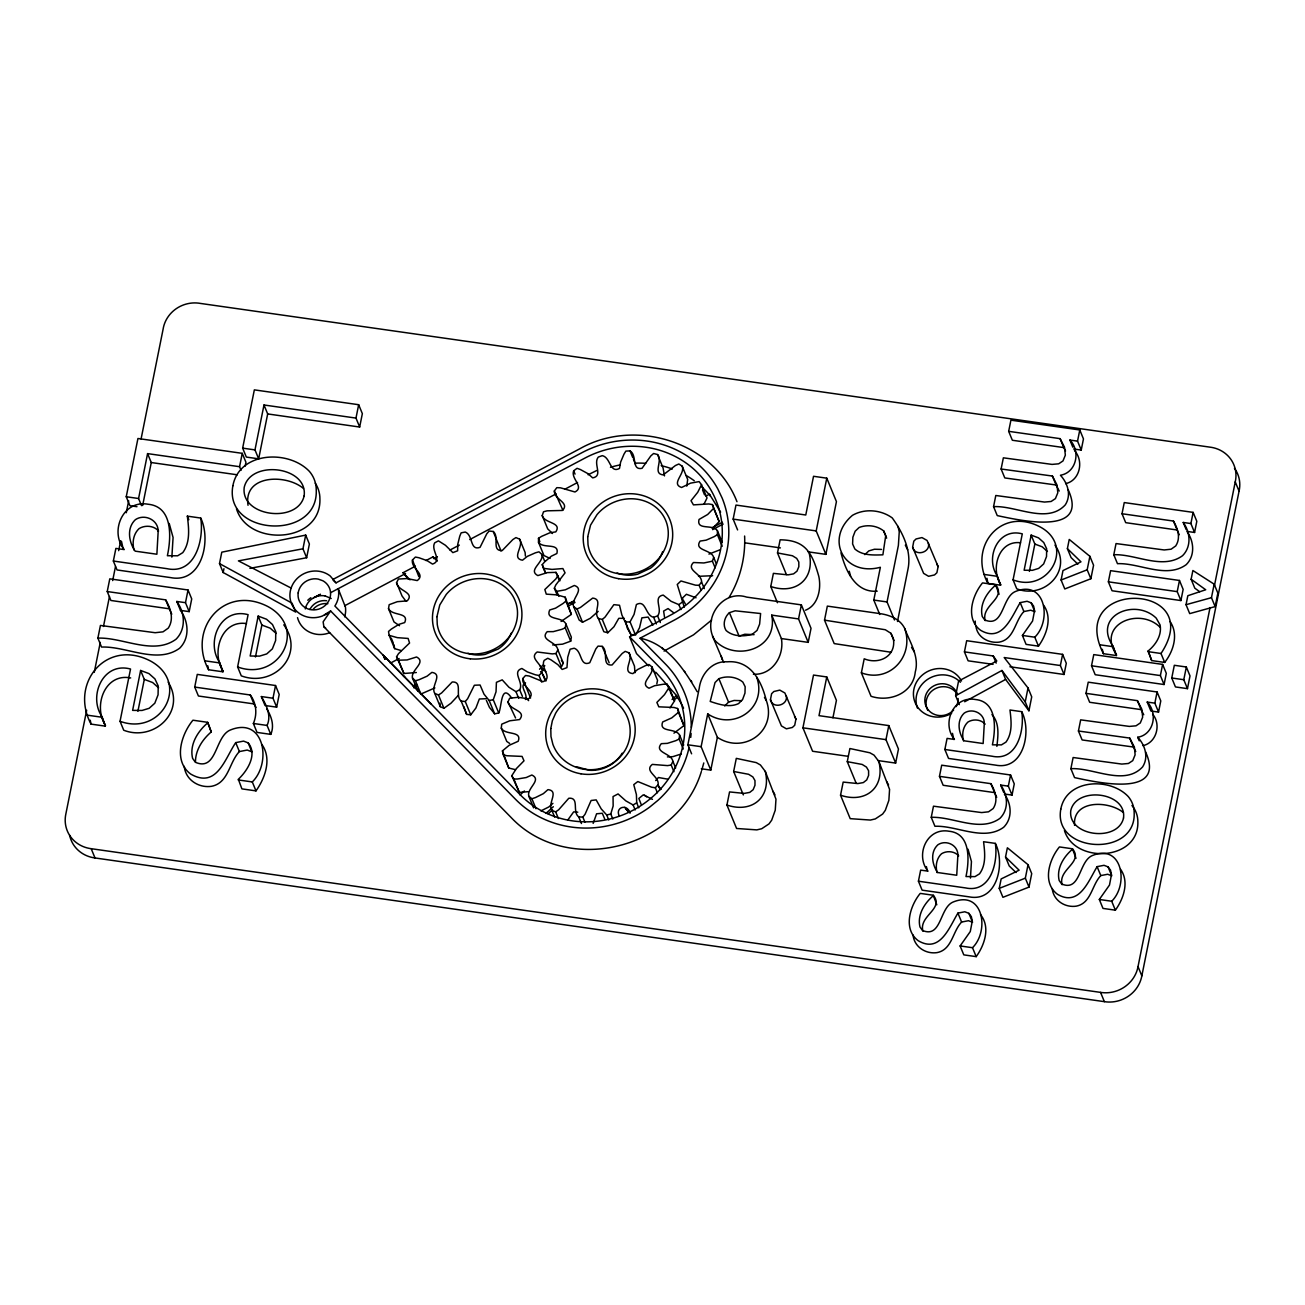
<?xml version="1.0" encoding="UTF-8"?>
<svg xmlns="http://www.w3.org/2000/svg" width="1305" height="1305" viewBox="0 0 1305 1305"><rect width="100%" height="100%" fill="white"/><g stroke="black" fill="none" stroke-linecap="round" stroke-linejoin="round"><path stroke-width="1.5" d="M770.439 699.757L771.614 693.689L773.881 691.503L779.803 690.117L784.892 692.988L795.936 719.12L794.712 725.27L792.363 727.472L786.393 728.826L781.45 725.923L770.439 699.757C772.886 709.431 788.514 705.222 786.279 695.679M912.619 547.219L913.81 541.151L916.061 538.965L921.983 537.578L927.072 540.466L938.116 566.582L936.892 572.732L934.543 574.934L928.573 576.288L923.63 573.384L912.619 547.219C915.066 556.892 930.693 552.684 928.459 543.141M638.765 807.828L636.71 802.836L636.416 794.615L633.773 784.648L637.819 781.548L651.717 787.225L655.322 787.747L658.111 784.697C659.547 776.279 643.642 771.304 652.304 764.404L667.54 765.611L671.194 765.04L672.891 761.337C671.553 753.05 653.756 752.757 661.276 743.671L667.377 743.361L675.811 740.669L679.155 739.054L679.595 735.09C675.68 727.635 658.536 732.888 662.679 721.959L671.781 717.88L678.437 712.334L677.589 708.501L674.098 707.489L658.813 706.821L656.872 702.416L664.473 694.668L669.09 687.523L667.034 684.163L663.348 684.244L654.637 685.696L649.042 688.224C638.471 683.249 654.425 675.077 652.06 667.002L648.976 664.473L645.453 665.648L637.525 669.579L632.925 673.608C621.213 672.32 633.79 659.71 628.994 652.826L625.209 651.358L622.175 653.495L612.078 664.979C601.05 666.039 609.027 651.391 602.16 646.35L598.033 646.106L595.798 648.993L589.762 662.744C579.583 667.1 582.34 650.852 574.167 648.226L570.106 649.221L567.724 657.231L566.957 667.622L562.161 669.432L557.92 664.702L550.987 659.841L547.774 658.275L544.169 660.395C540.123 667.964 553.385 677.719 543.059 681.683L529.161 676.006L525.556 675.484L522.767 678.535C521.331 686.952 537.236 691.927 528.574 698.827L518.297 697.31L509.684 698.191L507.988 701.894L515.573 717.978M771.728 615.112C778.465 649.205 735.351 662.288 714.879 640.396C701.682 619.842 721.861 589.061 746.672 597.103L801.368 604.884L811.025 628.325L808.203 642.37L781.385 638.553L771.728 615.112L798.546 618.929L808.203 642.37M781.385 638.553C784.533 655.926 772.185 675.354 753.409 674.228M522.408 696.381L519.667 689.741C524.104 682.352 511.364 671.961 521.87 668.47L527.318 671.912L535.425 674.799L538.998 675.501L541.934 672.564C543.794 664.245 528.199 658.47 537.187 651.978L552.292 653.903L555.979 653.511L557.855 649.89C556.925 641.538 539.21 640.364 547.187 631.669L553.271 631.636L561.819 629.336L565.244 627.868L565.881 623.921C562.357 616.303 544.984 620.707 549.699 609.99L555.571 608.163L563.059 603.481L565.881 601.099L565.228 597.217L557.072 594.901L546.273 594.134L544.837 589.534L555.897 578.882L557.855 575.815L555.963 572.357L547.333 572.618L537.823 575.587C527.53 570.089 543.891 562.683 541.918 554.495L538.981 551.819L535.409 552.814L527.302 556.387L522.522 560.204C510.891 558.328 524.104 546.338 519.651 539.21L515.948 537.578L512.832 539.569L502.18 550.58C491.12 551.101 499.848 536.861 493.241 531.478L489.13 531.037L486.765 533.827L480.061 547.317C469.67 551.183 473.275 535.066 465.249 532.049L461.138 532.848L459.768 536.176L457.729 544.413L457.647 550.792L452.868 552.619L445.478 545.311L438.431 540.857L434.728 542.815C430.307 550.204 443.031 560.595 432.526 564.086L427.078 560.644L418.97 557.757L415.398 557.056L412.462 559.992C410.602 568.327 426.213 574.086 417.225 580.578L407.046 578.572L398.433 579.045L396.541 582.666L402.022 595.961L405.986 601.279M195.456 761.908C195.456 750.065 202.503 739.429 211.231 731.942L207.691 722.318L192.912 720.213C181.101 734.552 173.059 760.929 190.644 774.028C216.826 789.15 224.819 758.727 235.716 742.627L243.562 741.11L248.178 742.888C257.738 754.469 247.379 770.766 238.358 779.264L241.898 788.873L255.976 790.879C265.258 777.943 272.044 758.613 261.848 744.405M922.929 931.15C918.59 915.767 944.657 908.851 933.254 895.246L920.237 893.387C909.862 905.996 902.783 929.209 918.263 940.742C940.106 953.629 949.224 927.398 957.919 913.109L964.819 911.771L968.881 913.337L971.328 916.616L972.274 921.102L970.284 931.542L960.121 945.946L963.791 954.869L976.189 956.63C984.655 944.967 990.625 927.023 980.495 914.609M985.21 620.658C980.871 605.275 1006.938 598.359 995.536 584.738L982.518 582.895C972.143 595.488 965.064 618.717 980.544 630.25C1002.387 643.137 1011.506 616.906 1020.2 602.616L1027.1 601.279L1031.162 602.828L1033.609 606.107L1034.555 610.61L1032.565 621.033L1022.402 635.437L1026.073 644.376L1038.47 646.138C1046.643 634.752 1052.613 617.754 1043.625 605.243M1062.123 884.692C1057.784 869.309 1083.851 862.393 1072.449 848.788L1059.432 846.929C1049.057 859.538 1041.977 882.751 1057.458 894.284C1079.284 907.171 1088.419 880.94 1097.113 866.65L1104.014 865.313L1108.075 866.863L1110.522 870.158L1111.469 874.644L1109.478 885.067L1099.316 899.471L1102.986 908.411L1115.384 910.172C1123.54 898.786 1129.526 881.788 1120.538 869.277M598.179 611.376L590.284 618.293L582.536 622.257L579.175 620.071L573.694 606.776C570.464 599.011 585.439 589.207 574.331 585.472L565.342 589.811L556.811 591.344L554.364 588.245L555.8 584.934L565.065 572.846L562.879 568.556L552.015 569.404L543.516 568.36L542.227 564.641L544.642 561.884L551.346 556.175L556.876 553.499C559.731 542.211 543.206 549.242 538.492 542.26L538.492 538.296L541.657 536.339L549.764 532.815L555.816 531.869C562.276 522.033 544.495 523.68 542.227 515.589L543.516 511.772L547.105 510.826L562.455 510.451C570.301 502.637 553.875 499.472 554.348 490.974L556.795 487.662L560.465 487.809L574.967 491.985C584.852 486.944 570.497 478.756 573.678 470.795L577.038 468.316L580.431 469.555L587.903 473.633L592.682 477.875C603.562 475.966 592.764 463.683 598.326 457.06L602.274 455.657C610.707 457.386 609.827 473.764 619.5 468.413L620.625 462.084L623.969 454.189L625.862 451.09L630.021 450.91C637.427 455.168 631.18 470.55 642.044 468.316L650.836 455.902L653.609 453.488L657.557 454.548L663.038 467.843L664.506 475.901M657.557 454.548C663.201 460.91 652.223 473.633 663.201 474.89L675.452 465.51L678.845 463.993L682.205 466.195C685.451 473.943 670.476 483.747 681.585 487.483L690.573 483.144L699.105 481.61L701.535 484.71L707.016 498.021L703.999 504.154M171.869 557.121L173.076 537.497L169.21 523.452M970.447 878.102L971.442 861.577L968.033 849.212M996.873 746.378C998.08 735.857 999.793 723.052 991.947 714.569M509.684 743.442L506.764 741.436L501.283 728.141L501.724 724.177L509.749 720.8L519.602 719.561C527.122 710.475 509.325 710.181 507.988 701.894M399.542 625.731L393.996 621.93L388.515 608.636L389.167 604.688L397.324 601.687L407.209 600.887C415.202 592.193 397.47 591.018 396.541 582.666M552.668 644.964L562.553 644.164L570.709 641.163L571.362 637.215L565.881 623.921M686.756 486.129L687.686 479.49L682.205 466.195M305.305 608.929L305.452 608.163A16.41 15.415 -22.4 0 1 313.559 597.821L320.378 594.395L313.559 597.821M180.482 610.381C188.605 621.555 190.008 637.933 179.682 648.194C156.992 664.669 126.406 645.991 101.562 647.068L97.891 638.129L100.436 625.438L155.148 632.713L162.995 631.848L168.247 628.145C174.218 619.108 170.661 608.391 165.67 599.86L107.238 591.54L109.783 578.849L188.034 589.99L191.721 598.93L189.176 611.621L180.482 610.381L176.795 601.458L185.489 602.682L189.176 611.621M113.356 561.036L115.884 548.41L124.22 549.584C109.31 531.461 122.931 499.636 148.085 504.236C173.206 506.683 171.2 537.791 167.383 555.734L177.643 555.8L182.765 552.651C190.546 542.13 188.801 528.231 187.349 516.144L200.742 518.052C211.41 539.927 202.226 583.89 170.564 577.593L117.042 569.959L113.356 561.036L166.877 568.654C195.359 574.804 204.086 539.634 200.742 518.052M136.976 506.699L129.929 505.688L126.242 496.748L137.939 438.496L242.257 453.341L245.944 462.28L245.177 466.097M86.668 710.246L65.854 813.977A31.793 29.852 -22.4 0 0 91.187 848.69L95.004 857.956L1104.373 1001.653A31.695 29.754 -22.4 0 0 1141.842 975.863L1239.065 491.137A31.483 29.575 -22.4 0 0 1234.448 468.234M94.27 672.336L100.273 642.419M103.47 626.465L109.473 596.532M112.67 580.578L115.476 566.615M118.673 550.661L120.68 540.678M126.275 512.751L128.673 500.794M141.087 438.953L163.092 329.235A30.896 29.004 -22.4 0 1 200.562 303.445L1209.931 447.142A31.483 29.575 -22.4 0 1 1235.248 481.871L1239.065 491.137M141.527 505.655L138.575 498.51L147.579 453.618L239.565 466.701L241.05 470.289M142.653 505.492L151.266 462.541L147.579 453.618M120.044 721.29C161.412 736.526 190.661 683.135 150.711 661.129C106.7 637.933 69.149 683.119 91.024 724.112L105.379 726.151L101.839 716.478C88.153 695.957 103.03 661.537 130.533 669.025L120.044 721.29L123.73 730.229C153.843 742.039 186.68 711.551 168.166 682.14M105.379 726.151L101.839 716.478M140.614 670.46L132.621 710.377L142.033 710.458L149.178 708.289L154.806 703.216L158.068 694.831L158.231 685.99L154.92 678.894L148.966 673.592L140.614 670.46L144.3 679.399L137.906 711.323M185.489 602.682L188.034 589.99M256.008 707.408L253.969 703.917L198.409 696.005L194.722 687.082L197.267 674.391L275.534 685.517L279.205 694.456L276.66 707.147L265.029 705.499L261.359 696.56L272.99 698.224L276.66 707.147M219.501 563.597L292.059 603.155L295.729 612.094L223.171 572.52L219.501 563.597L221.785 552.178L305.696 535.099L309.383 544.038L306.642 557.741L249.924 568.344M267.672 413.93L258.667 458.822L246.335 457.076L242.648 448.137L254.344 389.869L358.663 404.713L362.35 413.652L359.658 427.029L267.672 413.93L263.985 404.99L355.988 418.089L359.658 427.029M239.565 466.701L242.257 453.341M223.171 572.52L223.938 568.719M258.667 458.822L254.981 449.899L263.985 404.99M237.608 666.937C278.976 682.172 308.225 628.765 268.275 606.76C224.248 583.58 186.697 628.765 208.572 669.759L222.943 671.798L219.403 662.124C205.701 641.587 220.594 607.184 248.097 614.671L237.608 666.937L241.294 675.86C273.887 687.931 305.729 654.588 283.772 624.834M211.231 731.942L207.691 722.318M222.943 671.798L219.403 662.124M258.178 616.107L250.169 656.007L259.597 656.105L266.742 653.919L272.37 648.862L275.632 640.478L275.779 631.636L272.484 624.54L266.53 619.239L258.178 616.107L261.865 625.046L255.454 656.97M266.677 708.843C271.505 716.331 274.588 725.792 270.771 734.372L257.036 732.415L253.366 723.476C257.411 714.226 256.416 703.134 250.283 694.994L194.722 687.082M272.99 698.224L275.534 685.517M306.642 557.741L302.956 548.801L305.696 535.099M355.988 418.089L358.663 404.713M691.601 753.817L687.882 744.796L699.235 688.208C700.997 674.212 712.024 660.803 727.13 661.814C750.489 659.873 761.419 680.655 766.296 700.475C777.405 730.898 743.883 754.861 717.375 737.341L707.702 713.9C734.226 731.42 767.748 707.457 756.623 677.034M737.602 529.928L733.149 519.113L735.971 505.068L805.772 515.002L813.537 476.292L826.783 478.168L836.44 501.609L825.869 554.364L808.072 551.836M701.323 768.775L710.785 770.129L701.128 746.688L707.702 713.9M710.785 770.129L717.375 737.341M726.934 805.038L729.56 791.923L744.193 793.407L749.739 792.396L753.148 789.704L754.991 785.235L754.975 780.586L752.855 776.915L748.597 774.289L733.655 771.483L736.297 758.368L756.264 762.609L760.424 764.975L765.301 771.418L775.969 799.182L775.252 810.193L771.695 820.176L769.02 823.879L761.696 828.74L756.802 829.882L736.591 828.479L726.934 805.038C751.729 813.488 771.549 797.73 765.301 771.418M777.454 602.731L770.766 586.5L773.392 573.368L788.041 574.869L793.587 573.857L796.98 571.166L798.839 566.696L798.807 562.047L796.686 558.377L792.429 555.751L777.503 552.945L780.129 539.813C805.854 540.058 812.15 553.026 818.79 576.321C821.432 588.359 818.366 605.194 805.528 610.202M798.546 618.929L801.368 604.884M825.869 554.364L816.196 530.923L826.783 478.168M848.185 756.329L812.591 751.256L802.934 727.815L813.504 675.06L826.766 676.952L836.423 700.377L832.933 717.799M824.515 620.152L827.337 606.107L880.027 613.611C889.733 615.014 900.303 619.157 904.74 628.57C909.944 642.468 919.568 656.546 915.262 672.059C913.043 693.412 889.7 702.465 871.039 696.283L861.382 672.842L864.204 658.797C879.032 664.979 896.47 656.203 893.354 638.667L890.972 633.349L885.312 629.744L824.515 620.152L834.189 643.593L891.185 652.272M826.766 676.952L819.002 715.662L888.787 725.596L898.46 749.037L895.638 763.082L877.841 760.554M879.749 614.492L873.795 600.072L880.369 567.284C844.058 576.941 824.287 539.047 852.442 515.345C864.579 508.265 881.038 509.717 892.245 517.922C902.587 532.13 911.706 550.743 908.052 568.801L897.497 621.49M840.534 795.218L843.177 782.087L857.809 783.571L863.355 782.576L866.748 779.884L868.608 775.415L868.592 770.749L866.455 767.095L862.197 764.453L847.271 761.663L849.898 748.532L869.88 752.789L874.04 755.138L878.918 761.582L889.57 789.362L888.868 800.356L885.312 810.34L882.62 814.059L875.312 818.92L870.419 820.062L850.208 818.659L840.534 795.218C865.346 803.652 885.165 787.894 878.918 761.582M894.48 619.989L887.041 601.948L898.395 545.36L899.243 531.836L898.003 526.355M895.638 763.082L885.981 739.641L888.787 725.596M918.426 881.218L920.661 870.109L928.002 871.153C914.87 855.199 926.86 827.191 949.012 831.236C971.099 833.389 969.338 860.778 965.977 876.552L974.998 876.617L979.517 873.844C986.368 864.595 984.835 852.361 983.562 841.725L995.34 843.389C1005.388 862.687 997.558 902.391 969.223 896.861L922.113 890.157L918.426 881.218L965.537 887.922C990.593 893.338 998.276 862.393 995.34 843.389M931.248 817.338L933.483 806.18L981.637 812.575L988.538 811.808L993.154 808.562C998.407 800.601 995.275 791.173 990.887 783.669L939.47 776.345L941.704 765.187L1010.576 774.991L1014.262 783.913L1012.028 795.088L1004.377 793.995C1011.522 803.831 1012.762 818.251 1003.659 827.272C983.709 841.774 956.777 825.331 934.935 826.277L931.248 817.338C953.107 816.408 980.022 832.835 999.973 818.333C1009.075 809.312 1007.835 794.892 1000.69 785.072L1008.341 786.148L1012.028 795.088M944.853 749.494L947.087 738.385L954.428 739.429C941.297 723.476 953.286 695.467 975.422 699.513C997.526 701.666 995.764 729.055 992.404 744.829L1001.424 744.894L1005.943 742.121C1012.778 732.872 1011.245 720.637 1009.972 710.002L1021.75 711.682C1031.815 730.963 1023.968 770.668 995.65 765.138L948.539 758.433L944.853 749.494L991.963 756.199C1017.019 761.614 1024.702 730.67 1021.75 711.682M959.322 704.651L955.635 695.728L958.588 681.047L996.792 660.999L993.236 655.975L964.444 651.88L966.679 640.706L1062.613 654.36L1066.299 663.299L1064.048 674.473L1009.891 666.757M1068.257 489.897C1089.544 536.844 1017.769 519.863 997.248 515.606L993.562 506.666L995.797 495.492L1044.489 502.066L1051.112 501.479L1055.419 498.608L1057.784 492.833L1057.083 485.117L1052.401 476.048L1001.114 469.001L1003.366 457.827L1052.042 464.401L1058.665 463.813L1062.988 460.942L1065.337 455.168L1064.521 447.224L1060.1 438.643L1008.667 431.335L1010.918 420.161L1079.79 429.965L1083.46 438.904L1081.225 450.062L1073.575 448.985M1013.072 579.844C1048.926 593.873 1075.353 545.539 1040.052 526.894C1000.576 506.177 967.935 547.317 987.967 583.4L1000.592 585.195L997.053 575.603C984.998 557.545 998.097 527.269 1022.288 533.859L1013.072 579.844L1016.742 588.783C1043.967 599.615 1073.053 570.791 1054.995 545.164M936.811 904.773L933.254 895.246M999.092 594.264L995.536 584.738M1000.592 585.195L997.053 575.603M1031.162 535.115L1024.131 570.236L1032.418 570.318L1038.698 568.393L1043.657 563.939L1046.528 556.55L1046.659 548.785L1043.755 542.537L1038.519 537.872L1031.162 535.115L1034.849 544.054L1029.368 571.362M1008.341 786.148L1010.576 774.991M1028.03 687.947L1031.717 696.87L1028.927 710.785L1025.241 701.845L1028.03 687.947L1004.198 657.541L1060.378 665.534L1064.048 674.473M1081.225 450.062L1077.538 441.139L1079.79 429.965M999.238 888.379L1001.147 878.934L1019.123 870.19L1005.535 857.01L1007.378 847.793L1028.03 864.677L1031.717 873.616L1029.009 887.09L1002.925 897.318L999.238 888.379L1025.339 878.167L1028.03 864.677M1061.096 580.024L1062.988 570.579L1080.98 561.835L1067.392 548.655L1069.235 539.438L1089.887 556.322L1093.574 565.244L1090.866 578.735L1064.782 588.963L1061.096 580.024L1087.179 569.796L1089.887 556.322M1060.378 665.534L1062.613 654.36M1145.578 751.925C1166.849 798.872 1095.091 781.874 1074.57 777.617L1070.883 768.694L1073.118 757.52L1121.811 764.077L1128.417 763.49L1132.74 760.636L1135.105 754.845L1134.404 747.145L1129.722 738.075L1078.436 731.012L1080.671 719.854L1129.363 726.412L1135.986 725.825L1140.293 722.954L1142.658 717.179L1141.842 709.251L1137.405 700.671L1085.988 693.347L1088.24 682.172L1157.095 691.976L1160.781 700.916L1158.546 712.09L1150.896 710.997L1147.209 702.074L1154.86 703.15L1158.546 712.09M1091.518 665.778L1093.769 654.604L1162.625 664.408L1166.311 673.347L1164.076 684.521L1095.205 674.718L1091.518 665.778L1160.39 675.582L1164.076 684.521M1108.369 581.834L1110.604 570.66L1179.475 580.464L1183.146 589.403L1180.911 600.561L1112.039 590.757L1108.369 581.834L1177.224 591.638L1180.911 600.561M1113.801 554.739L1116.036 543.565L1164.19 549.96L1171.091 549.209L1175.707 545.947C1180.96 538.003 1177.828 528.558 1173.44 521.054L1122.023 513.746L1124.258 502.572L1193.129 512.376L1196.815 521.315L1194.564 532.473L1186.93 531.396C1194.059 541.216 1195.315 555.636 1186.212 564.657C1166.262 579.159 1139.33 562.732 1117.472 563.678L1113.801 554.739C1135.644 553.793 1162.576 570.236 1182.526 555.718C1191.628 546.697 1190.388 532.277 1183.244 522.457L1190.894 523.55L1194.564 532.473M1164.696 662.434L1161.01 653.495C1208.185 582.014 1065.337 577.854 1103.41 653.707L1116.428 655.55L1112.871 645.959C1092.399 615.65 1135.122 597.592 1156.214 618.13L1160.096 624.965C1162.037 635.274 1155.773 644.703 1148.139 650.983L1151.695 660.575L1164.696 662.434C1173.456 651.26 1178.823 634.246 1170.079 621.555M1076.005 858.315L1072.449 848.788M1116.428 655.55L1112.871 645.959M1151.695 660.575L1148.139 650.983M1154.86 703.15L1157.095 691.976M1160.39 675.582L1162.625 664.408M1177.224 591.638L1179.475 580.464M1190.894 523.55L1193.129 512.376M1186.033 604.688L1187.827 595.716L1205.706 589.762L1191.122 579.257L1192.884 570.513L1214.172 584.183L1217.859 593.123L1215.151 606.597L1189.703 613.611L1186.033 604.688L1211.464 597.674L1214.172 584.183M1171.76 677.996L1174.321 665.289L1186.343 667.002L1190.013 675.925L1187.468 688.649L1175.446 686.936L1171.76 677.996L1183.782 679.709L1187.468 688.649M1183.782 679.709L1186.343 667.002M1141.842 975.863L1138.025 966.597L1210.045 607.543M1214.449 585.602L1235.248 481.871M533.615 807.86L528.819 796.229C526.453 788.155 542.407 779.982 531.836 775.007L526.241 777.535L517.53 778.987L513.844 779.069L511.788 775.708L516.405 768.563L524.006 760.815L522.065 756.411L506.78 755.742L503.29 754.73L502.441 750.897L509.097 745.351L518.199 741.273C522.343 730.343 505.198 735.596 501.283 728.141M656.823 683.787L657.541 680.313L652.06 667.002M660.33 622.55L657.59 615.895C663.136 609.272 652.337 596.989 663.217 595.08L671.129 601.328L678.861 604.639L680.916 609.614M417.959 691.356L412.478 678.062C410.52 669.873 426.866 662.467 416.589 656.986L407.062 659.939L398.433 660.2L396.557 656.741L398.498 653.675L409.558 643.022L408.122 638.439L397.34 637.656L389.167 635.356L388.515 631.457L391.337 629.075L398.841 624.394L404.697 622.567C409.427 611.849 392.055 616.254 388.515 608.636M701.747 770.309L703.787 762.952M715.14 567.838L712.4 561.199L713.672 557.365C711.421 549.275 693.64 550.922 700.084 541.086L706.135 540.156L714.259 536.616L717.407 534.659L717.407 530.695C712.693 523.713 696.185 530.744 699.04 519.455L707.669 514.48L713.672 508.314L712.383 504.595L708.794 503.958L693.444 504.872L691.014 500.712L697.735 492.279L701.535 484.71M270.771 734.372L267.085 725.433C271.619 715.532 266.383 705.14 261.359 696.56M612.828 819.002L610.773 814.01L613.154 806.001L613.056 796.556L618.064 793.929L625.829 800.862L633.104 804.957L635.16 809.948M701.356 771.549C677.882 849.131 566.892 876.748 511.022 817.403L323.885 626.792L323.134 621.849L330.622 610.968L515.508 799.28A101.725 95.526 -22.4 0 0 649.727 807.061L657.932 800.356A101.725 95.526 -22.4 0 0 689.089 747.455M486.341 700.296L489.473 707.424L494.644 713.802L498.738 713.003L493.257 699.708L496.031 691.797L496.422 682.336L502.197 679.856L508.934 687.246L515.981 691.699L518.721 698.338M498.738 713.003C501.805 707.522 500.81 682.254 511.674 698.077M593.155 823.39L596.597 813.782L602.306 813.276L604.753 819.083M557.855 649.89L563.336 663.185L561.46 666.806L555.979 653.511M669.09 687.523L674.571 700.818L669.954 707.963M729.25 597.119C740.229 578.865 745.563 557.3 744.617 536.029M255.976 790.879L252.305 781.94C271.88 762.724 264.409 716.217 230.479 729.952C214.689 736.167 217.266 771.826 195.359 762.267L192.602 758.368C189.323 744.829 197.577 731.534 207.56 723.003M652.94 625.111L648.096 617.069L641.881 617.836L639.548 627.705L635.519 635.16L630.038 621.865L634.067 614.41L636.4 604.541C646.089 599.191 645.192 615.569 653.642 617.298L656.382 623.937M1038.47 646.138L1034.783 637.199C1052.026 620.283 1045.452 579.371 1015.584 591.442C1001.685 596.923 1003.953 628.309 984.671 619.891L982.257 616.466C979.37 604.541 986.645 592.845 995.405 585.341M976.189 956.63L972.502 947.707C989.745 930.791 983.171 889.863 953.303 901.951C939.404 907.432 941.672 938.801 922.39 930.4L919.976 926.958C917.089 915.05 924.364 903.337 933.124 895.834M1115.384 910.172L1111.697 901.249C1128.939 884.333 1122.365 843.405 1092.497 855.493C1078.599 860.974 1080.866 892.343 1061.585 883.942L1059.171 880.5C1056.283 868.592 1063.559 856.879 1072.319 849.376M655.697 780.586L658.421 777.503L668.062 779.216M248.178 742.888L251.849 751.811L247.232 750.049L239.402 751.566C229.044 762.332 228.669 783.033 211.492 786.311C198.637 788.204 185.555 779.803 184.233 766.312M1031.162 602.828L1034.849 611.768L1030.771 610.202L1023.887 611.556C1014.768 621.017 1014.442 639.238 999.32 642.109C988.913 643.528 977.315 637.476 975.944 626.27M968.881 913.337L972.551 922.26L968.489 920.71L961.606 922.048C952.487 931.509 952.161 949.73 937.039 952.617C925.718 954.298 914.218 946.892 913.06 935.033M1108.075 866.863L1111.746 875.802L1107.684 874.252L1100.8 875.59C1091.681 885.051 1091.355 903.272 1076.234 906.159C1064.913 907.84 1053.412 900.434 1052.238 888.575M539.569 669.253L542.668 665.289L544.854 665.778M684.277 607.151L677.246 584.477L680.933 580.97L695.451 585.162L699.121 585.309L701.552 581.997C702.041 573.499 685.614 570.318 693.461 562.52L703.901 562.961L712.4 561.199M528.819 796.229L531.902 798.758L535.425 797.583L543.353 793.652L547.953 789.623C559.666 790.912 547.089 803.521 551.885 810.405L555.669 811.873L558.703 809.736L568.801 798.252C579.828 797.192 571.851 811.841 578.719 816.881L582.846 817.126L585.08 814.238L591.116 800.487L596.173 799.9L601.214 808.888L606.711 815.005L608.766 819.98M552.912 803.342L548.834 806.947L540.906 810.894M698.518 576.321L712.661 575.701M412.478 678.062L415.414 680.753L419.003 679.742L427.094 676.169L431.89 672.369C443.504 674.228 430.307 686.218 434.744 693.347L438.447 694.978L441.579 692.988L452.215 681.977C463.291 681.455 454.564 695.696 461.171 701.079L465.265 701.519L467.63 698.73L474.351 685.239L480.077 685.011L483.992 694.13L489.163 700.508L494.644 713.802M463.862 706.69L466.652 714.373L470.746 714.814L475.917 707.995L479.343 698.991L486.047 698.697M712.383 504.595L719.153 521.609L713.15 527.775M729.43 612.681C724.454 616.955 722.415 624.801 726.102 630.511C733.084 636.742 743.785 636.775 752.365 634.23L757.047 630.413L759.624 624.1L760.603 613.529L735.139 610.805L729.43 612.681L739.087 636.122L744.812 634.246L754.094 634.67M567.952 819.801L573.678 811.857L577.789 812.183M718.892 678.682L715.026 682.564L710.214 701.438C719.153 704.439 729.462 707.848 738.548 703.607L742.61 699.496L744.976 693.086L745.155 686.74L742.839 682.091C736.33 676.659 726.673 675.599 718.892 678.682L728.549 702.123L724.683 705.989M864.823 554.641L868.836 550.906L874.432 549.242L881.528 549.421M677.589 708.501L683.918 725.629L673.951 733.165M711.649 620.038L693.51 634.85L664.033 651.081M520.043 794.924L524.431 790.961M545.947 813.39L553.32 806.735M672.075 699.496L676.496 695.516L655.86 672.303M548.149 813.831L552.57 809.834M674.277 699.937L677.23 697.278L676.496 695.516M573.694 606.776L577.055 608.962L580.448 607.445L592.698 598.082C603.677 599.321 592.715 612.045 598.343 618.423L602.29 619.467L605.08 617.053L613.872 604.655L619.516 605.259L621.865 614.932L631.375 635.339L634.132 635.225M598.343 618.423L603.824 631.718L607.771 632.778L613.954 626.759L618.798 618.309L624.377 618.358M330.622 610.968L322.466 615.993A24.616 23.115 -22.4 0 1 290.314 591.116A24.616 23.115 -22.4 0 1 330.165 575.945L336.038 582.846L582.161 452.574A101.725 95.526 -22.4 0 1 717.799 488.918L722.105 497.955A101.725 95.526 -22.4 0 1 673.755 620.397L640.086 638.21L665.371 663.951A101.725 95.526 -22.4 0 1 691.291 727.325M565.228 597.217L571.362 614.394L561.052 621.474M525.556 682.923C518.476 686.185 528.558 693.82 525.409 699.513M678.861 604.639L682.221 602.16M344.651 616.825A24.616 23.115 -22.4 0 0 345.45 607.119L338.191 588.686L338.501 590.284A24.616 23.115 -22.4 0 1 335.76 604.574L334.863 605.993L520.336 794.908A95.167 89.36 -22.4 0 0 653.577 795.92A95.167 89.36 -22.4 0 0 660.542 668.323L629.581 636.791L670.803 614.981A95.167 89.36 -22.4 0 0 712.008 491.985A95.167 89.36 -22.4 0 0 585.113 457.99L330.54 592.731M434.875 687.914L420.895 694.048L415.414 680.753M434.744 693.347L440.225 706.641L443.928 708.289L450.975 703.232L458.365 695.304M633.104 804.957L636.71 802.836M324.815 614.949L327.245 613.562M955.635 695.728L1001.93 670.476L1025.241 701.845M964.672 701.747L1005.617 679.416L1028.927 710.785M332.889 579.469L579.714 448.822C634.703 417.502 713.688 441.628 736.982 501.707M407.976 578.768L403.049 572.716L415.398 566.174M426.001 560.563L433.064 556.827L437.224 561.085M588.098 474.759L596.728 470.518M344.651 605.781L405.561 573.548M437.387 556.697L433.782 558.605L433.064 556.827M449.964 550.041L459.311 545.099M469.735 539.569L556.061 493.877M564.983 489.163L577.56 482.491M390.374 663.152L399.118 658.519M705.923 496.112L709.463 494.236L720.621 512.131M413.049 686.038L416.621 684.163M568.866 603.562L574.249 600.708M711.861 527.873L722.464 522.245M413.783 687.817L417.355 685.924M567.806 606.287L574.983 602.486M712.595 529.634L723.182 524.039M515.981 691.699L519.667 689.741M719.74 549.911L708.925 554.087M574.412 601.377L567.577 603.824M574.184 601.491L570.823 603.106L574.494 601.85M329.692 632.697L329.398 632.827A24.616 23.115 -22.4 0 1 297.524 617.64M681.292 753.964L672.858 756.655L667.426 756.916M1065.614 483.649C1079.985 480.517 1084.096 460.893 1074.472 450.6M1139.216 740.832L1137.748 737.26C1153.897 734.601 1158.122 713.019 1147.209 702.074M1142.935 745.661C1156.426 742.79 1161.466 724.422 1152.674 714.243M653.642 617.298L657.59 615.895M728.549 702.123L734.111 700.459L741.501 700.687M606.711 815.005L610.773 814.01M431.058 703.966L383.474 655.485L385.024 659.253M489.163 700.508L493.257 699.708M302.956 548.801L238.424 560.873L291.194 588.098M416.344 672.532L403.914 673.494L396.557 656.741M527.938 791.711L519.325 792.363L511.788 775.708M625.894 622.045L630.038 621.865M1020.526 542.766C998.602 539.993 990.381 568.817 1000.723 584.542M246.466 623.578C221.132 619.712 211.035 652.843 223.09 671.047M130.679 677.948C104.579 672.76 92.916 706.478 105.526 725.417M1059.203 491.039L1056.088 484.987L1004.801 477.94L1001.114 469.001M1135.742 751.55L1133.409 747.015L1082.122 739.951L1078.436 731.012M877.221 591.165C855.297 593.025 845.607 570.497 840.991 552.896M1072.841 447.191L1069.904 440.046L1077.538 441.139M1065.549 451.008L1063.771 447.582L1012.354 440.258L1008.667 431.335M1179.263 534.74L1177.126 529.993L1125.709 522.669L1122.023 513.746M993.562 506.666C1015.698 505.28 1047.132 524.594 1065.304 504.839C1071.568 495.101 1067.751 483.16 1060.427 475.248C1076.592 472.573 1080.817 451.008 1069.904 440.046M242.648 448.137L254.981 449.899M733.149 519.113L816.196 530.923M984.28 574.461L996.922 576.255M744.796 542.831L780.39 547.888M151.266 462.541L237.249 474.792M873.795 600.072L887.041 601.948M770.766 586.5C795.561 594.95 815.38 579.192 809.133 552.88M126.242 496.748L138.575 498.51M1099.74 644.768L1112.741 646.628M1148.009 651.635L1161.01 653.495M1022.402 635.437L1034.783 637.199M993.072 664.359L968.114 660.819L964.444 651.88M1143.751 714.749L1141.092 709.61L1089.675 702.286L1085.988 693.347M861.382 672.842C889.847 683.477 914.348 655.958 904.74 628.57M171.771 614.198L169.34 608.799L110.909 600.479L107.238 591.54M802.934 727.815L885.981 739.641M1070.883 768.694C1093.003 767.291 1124.437 786.621 1142.625 766.867C1148.889 757.112 1145.072 745.171 1137.748 737.26M97.891 638.129C122.719 637.068 153.321 655.746 175.996 639.254C186.321 629.01 184.919 612.616 176.795 601.458M204.885 660.819L219.256 662.858M687.882 744.796L701.128 746.688M996.71 797.355L994.573 792.608L943.156 785.284L939.47 776.345M253.366 723.476L267.085 725.433M87.337 715.173L101.692 717.212M1099.316 899.471L1111.697 901.249M238.211 779.933L252.305 781.94M960.121 945.946L972.502 947.707M91.187 848.69L1100.555 992.387A31.695 29.754 -22.4 0 0 1138.025 966.597M515.459 769.656L508.771 768.041L503.29 754.73M401.239 650.575L394.648 648.65L389.167 635.356M325.124 595.928L331.225 598.489M696.054 597.788L686.414 594.281L682.727 597.772L682.629 599.501M640.086 638.21C667.344 643.708 684.114 669.351 697.196 691.715M630.005 812.787C627.069 803.472 615.242 807.175 619.076 815.625M1034.849 544.054L1042.189 546.811L1047.442 551.477M261.865 625.046L270.2 628.178L276.171 633.463M144.3 679.399L152.652 682.531L158.606 687.833M652.451 799.345L643.3 794.843L638.846 798.464L641.13 804.337M550.106 558.458L543.973 555.555L538.492 542.26M576.304 766.688L589.566 770.293A33.848 31.793 -22.4 0 0 612.812 763.441A42.315 39.737 -22.4 0 0 617.983 758.694A28.172 26.443 -22.4 0 0 622.191 753.164M333.232 580.252L336.038 582.846M1123.393 812.591C1109.087 800.552 1072.335 799.394 1074.553 825.38M303.478 488.51C286.562 473.943 243.236 474.27 248.032 505.28M325.646 627.966L323.885 626.792M883.681 530.956C876.993 525.507 867.14 524.349 859.163 527.465L855.167 531.2L852.866 537.252L852.605 543.957L854.824 548.965C862.377 555.685 873.388 555.147 882.881 554.821L885.72 535.654L883.681 530.956L886.65 538.166M1159.9 627.069C1138.808 606.531 1096.086 624.589 1116.558 654.898M1199.67 591.687L1194.809 588.18L1191.122 579.257M644.523 795.169L646.562 796.784M673.478 612.616L668.062 608.57L663.609 611.083L664.555 617.33M552.521 533.5L547.708 528.884L542.227 515.589M985.128 724.161C980.952 719.349 973.236 718.761 967.951 722.024C962.878 726.722 961.72 734.405 963.498 740.881M958.702 855.884C954.526 851.072 946.826 850.485 941.525 853.747C936.452 858.445 935.294 866.129 937.088 872.605M158.606 531.021C153.859 525.556 145.116 524.887 139.097 528.59C133.322 533.941 132.001 542.668 134.04 550.025M1077.865 564.168L1071.079 557.578L1067.392 548.655M1016.024 872.539L1009.222 865.949L1005.535 857.01M403.212 675.599L404.942 677.295M648.569 665.893L636.53 653.626L629.581 636.791M651.244 668.617L655.257 672.711M540.139 665.893L545.767 671.635M658.454 786.409L661.211 789.215M540.857 667.671L543.679 670.525M403.049 572.716L410.031 579.844M525.817 697.767L528.639 700.638M626.433 809.051L630.087 812.885M540.564 671.602L541.624 672.76M625.682 808.676L628.439 811.824L624.801 807.306M662.059 647.655L663.266 649.286M677.23 697.278L679.073 699.92A95.167 89.36 -22.4 0 1 683.559 708.142M690.883 680.509L691.813 681.863M684.456 671.325L685.37 672.646M561.395 660.281L563.336 663.185M683.314 600.251L685.321 603.905M631.375 635.339L627.346 628.227L625.438 620.674M911.543 647.378L914.397 652.011M674.571 700.818L670.46 692.466M764.485 697.457L766.296 700.475M562.847 510.141L554.348 490.974M712.497 636.106L723.737 662.402M886.666 781.467L888.575 785.023M773.049 791.303L774.958 794.859M543.141 674.881L545.979 681.031M936.729 563.907L938.116 566.582M794.549 716.429L795.936 719.12M905.327 545.164L907.676 549.797M609.174 662.777L602.16 646.35M530.564 698.028L522.767 678.535M1183.244 522.457L1186.196 529.602M1211.464 597.674L1215.151 606.597M1173.44 521.054L1177.126 529.993M1060.1 438.643L1063.771 447.582M1052.401 476.048L1056.088 484.987M1087.179 569.796L1090.866 578.735M1137.405 700.671L1141.092 709.61M1129.722 738.075L1133.409 747.015M1020.2 602.616L1023.887 611.556M1097.113 866.65L1100.8 875.59M1001.93 670.476L1005.617 679.416M993.236 655.975L996.172 663.119M1100.555 992.387L1104.373 1001.653M1000.69 785.072L1003.643 792.217M990.887 783.669L994.573 792.608M1025.339 878.167L1029.009 887.09M890.972 633.349L893.941 640.559M957.919 913.109L961.606 922.048M777.503 552.945L786.409 574.575M847.271 761.663L856.194 783.294M709.463 494.236L710.197 496.014M713.672 508.314L719.153 521.609M702.53 489.913L704.586 494.905M717.407 530.695L722.203 542.325M717.407 534.659L722.203 546.289M713.672 557.365L716.412 564.021M701.552 581.997L704.292 588.637M699.121 585.309L701.177 590.284M630.021 450.91L632.762 457.566M633.447 459.229L635.502 464.205M733.655 771.483L743.328 794.924M667.034 684.163L669.775 690.818M678.437 712.334L683.918 725.629M573.678 470.795L575.048 474.123M679.595 735.09L683.706 745.057M679.155 739.054L683.265 749.021M628.994 652.826L634.475 666.121L634.98 672.744M672.891 761.337L675.631 767.993M671.194 765.04L673.935 771.679M602.29 619.467L607.771 632.778M658.111 784.697L660.167 789.672M655.322 787.747L657.377 792.739M577.055 608.962L582.536 622.257M557.855 575.815L559.91 580.807M555.963 572.357L558.703 579.012M565.881 601.099L571.362 614.394M538.492 538.296L539.862 541.624M541.918 554.495L544.658 561.134M556.811 591.344L558.866 596.336M554.364 588.245L557.105 594.884M542.227 564.641L544.968 571.296M543.516 568.36L545.572 573.352M565.244 627.868L570.709 641.163M519.651 539.21L525.132 552.504L525.393 556.012M493.241 531.478L501.022 550.971M541.934 672.564L544.674 679.22M538.998 675.501L541.738 682.14M582.846 817.126L584.901 822.117M578.719 816.881L581.459 823.52M555.669 811.873L558.409 818.512M551.885 810.405L554.625 817.061M531.902 798.758L536.012 808.725M502.441 750.897L508.771 768.041M513.844 779.069L519.325 792.363M412.462 559.992L418.84 576.663M465.265 701.519L470.746 714.814M461.171 701.079L466.652 714.373M438.447 694.978L443.928 708.289M391.255 638.112L393.311 643.088M398.433 660.2L403.914 673.494M383.311 655.338L384.861 659.107M187.349 516.144L188.834 519.716M250.283 694.994L253.969 703.917M235.716 742.627L239.402 751.566M165.67 599.86L169.34 608.799M1064.423 830.469C1074.668 864.073 1138.825 861.006 1137.862 821.954A28.204 26.475 -22.4 0 0 1131.941 805.495M236.482 508.836C248.113 547.007 321.014 543.516 319.921 499.146A32.038 30.097 -22.4 0 0 315.255 483.176M849.261 571.231L850.648 576.337M721.274 656.236L722.154 659.531M1102.301 649.27L1103.41 653.707M952.487 733.361L953.808 739.446M926.403 866.602L927.056 869.636M121.528 541.477L123.029 548.394M986.939 578.246L987.967 583.4M207.805 665.844L208.572 669.759M90.241 720.197L91.024 724.112M393.996 644.752L394.648 648.65M439.964 703.134L440.225 706.641M975.21 621.05L975.341 624.524M95.004 857.956A31.793 29.852 -22.4 0 1 69.605 835.2M309.872 609.468A15.546 14.6 -22.4 0 1 326.658 600.74M313.298 609.109A15.546 14.6 -22.4 0 1 327.865 603.693M307.768 600.251A23.147 21.745 -22.4 0 1 310.884 597.706M951.639 713.231A25.627 24.061 -22.4 0 1 916.616 705.548A25.627 24.061 -22.4 0 1 926.958 671.847A25.627 24.061 -22.4 0 1 961.54 680.998M917.415 708.077A25.627 24.061 -22.4 0 1 928.605 678.731A25.627 24.061 -22.4 0 1 960.431 682.238M958.147 698.501A16.802 15.79 -22.4 0 1 956.157 706.609M953.612 710.083A16.802 15.79 -22.4 0 1 928.116 709.741A16.802 15.79 -22.4 0 1 934.005 685.761A16.802 15.79 -22.4 0 1 957.446 694.423M927.806 710.393A16.802 15.79 -22.4 0 1 934.576 689.056A16.802 15.79 -22.4 0 1 956.875 693.656M467.94 653.299A42.315 39.737 -22.4 0 0 471.268 654.262A33.848 31.793 -22.4 0 0 485.199 654.376L498.216 649.042A33.848 31.793 -22.4 0 0 511.266 633.088M662.614 551.672A33.848 31.793 -22.4 0 1 650.428 568.23L637.672 574.2A33.848 31.793 -22.4 0 1 617.053 572.993M610.463 467.288A95.167 89.36 -22.4 0 1 620.12 464.923M635.878 463.145A95.167 89.36 -22.4 0 1 645.73 463.324M661.195 465.64A95.167 89.36 -22.4 0 1 672.352 469.001M686.267 475.542A95.167 89.36 -22.4 0 1 694.26 480.746M701.601 486.749A95.167 89.36 -22.4 0 1 708.207 493.486M691.095 733.394A101.725 95.526 -22.4 0 1 690.736 737.423M315.109 597.07A16.41 15.415 -22.4 0 1 325.124 595.928M158.182 531.168L156.877 554.234L135.149 551.15C128.803 541.983 126.471 527.97 135.41 519.651C144.529 513.518 158.215 519.733 158.182 531.168M957.886 854.938L956.728 875.247L937.61 872.523C932.031 864.465 929.992 852.132 937.855 844.808C945.864 839.409 957.919 844.873 957.886 854.938M984.313 723.215L983.154 743.524L964.036 740.8C958.441 732.741 956.402 720.409 964.265 713.085C972.29 707.685 984.345 713.166 984.313 723.215M436.947 616.645L437.257 624.475A37.927 35.61 -22.4 0 0 448.219 644.572C456.44 651.848 467.826 654.931 478.658 653.756A42.51 39.917 -22.4 0 0 508.134 638.145C515.1 629.94 518.786 618.815 517.139 608.081A37.927 35.61 -22.4 0 0 506.193 588C496.879 579.73 483.584 576.941 471.529 579.453A42.559 39.966 -22.4 0 0 446.261 594.395L439.769 604.965L436.947 616.645M587.707 536.844L588.017 544.691A37.927 35.61 -22.4 0 0 598.962 564.771C608.277 573.025 621.572 575.815 633.626 573.303A42.625 40.031 -22.4 0 0 656.007 561.444C664.751 552.994 669.775 540.449 667.899 528.28A37.927 35.61 -22.4 0 0 656.937 508.2C648.716 500.908 637.329 497.825 626.498 498.999A42.51 39.917 -22.4 0 0 597.021 514.61L590.529 525.165L587.707 536.844M550.792 728.549L550.971 736.509L552.863 744.274A42.51 39.917 -22.4 0 0 575.016 766.818C585.325 770.945 597.25 770.651 607.363 766.084A37.927 35.61 -22.4 0 0 625.291 749.886C630.625 740.604 631.685 729.038 628.015 718.957A42.51 39.917 -22.4 0 0 605.863 696.413C595.553 692.286 583.629 692.58 573.515 697.147A37.927 35.61 -22.4 0 0 555.587 713.346L552.358 720.703L550.792 728.549M298.193 592.927L298.046 594.558A16.41 15.415 -22.4 0 0 307.23 608.652A16.41 15.415 -22.4 0 0 324.815 605.781L326.054 604.606A16.41 15.415 -22.4 0 0 328.958 600.496L329.627 598.962A16.41 15.415 -22.4 0 0 330.573 594.15L330.54 592.519A16.41 15.415 -22.4 0 0 329.366 587.837L328.648 586.402A16.41 15.415 -22.4 0 0 322.873 580.774L318.192 579.094A16.41 15.415 -22.4 0 0 298.502 591.312L298.193 592.927M232.877 485.77C223.595 535.817 318.273 541.232 316.25 490.207A32.038 30.097 -22.4 0 0 309.513 471.513C288.829 449.475 239.337 451.334 232.877 485.77M1060.802 809.116C1052.646 853.144 1135.954 857.923 1134.176 813.015A28.204 26.475 -22.4 0 0 1128.254 796.572C1110.049 777.176 1066.495 778.824 1060.802 809.116M304.13 495.916C297.817 523.892 240.43 516.829 244.214 487.385C250.609 459.409 308.176 466.244 304.13 495.916M1123.507 818.039C1117.961 842.655 1067.457 836.44 1070.785 810.536C1076.413 785.92 1127.063 791.939 1123.507 818.039M470.208 658.797A45.137 42.38 -22.4 0 0 518.966 599.191A45.137 42.38 -22.4 0 0 442.428 590.855A45.137 42.38 -22.4 0 0 470.208 658.797M580.986 773.8A45.137 42.38 -22.4 0 0 633.039 716.739A45.137 42.38 -22.4 0 0 557.284 704.308A45.137 42.38 -22.4 0 0 580.986 773.8M618.652 578.686A45.137 42.38 -22.4 0 0 670.509 521.462A45.137 42.38 -22.4 0 0 594.705 509.293A45.137 42.38 -22.4 0 0 618.652 578.686"/></g></svg>
